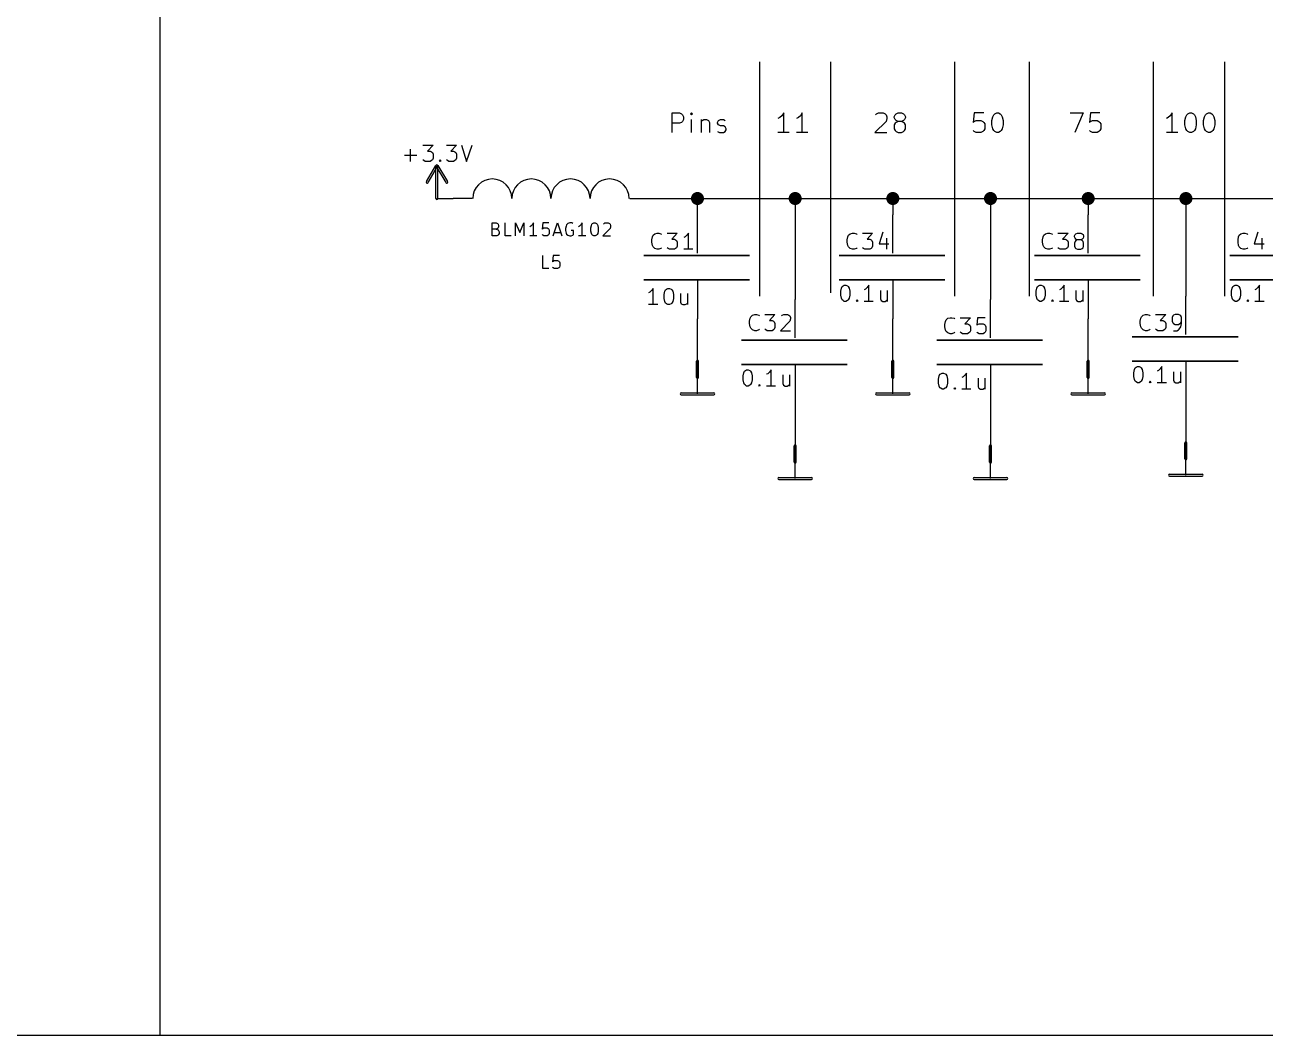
# Model space of a CAD drawing. Extents: x 12 to 829, y -582 to -12.
# Drawn here: x 636.1 to 732.9, y -226.1 to -147.2 of the extents above; entities that cross this region are included whole.
import ezdxf

# ---------------------------------------------------------------- set-up
doc = ezdxf.new("R2010")
doc.units = 0
doc.header["$MEASUREMENT"] = 0
doc.layers.add('BLACK', color=7, linetype='CONTINUOUS')

msp = doc.modelspace()

# ---------------------------------------------------------------- linework, layer by layer
at = {"layer": 'Black'}
for p, q in [((646.684, -226.06), (646.684, -11.938)), ((693.42, -150.114), (693.42, -168.402)), ((699.008, -168.148), (699.008, -150.114)), ((708.66, -168.402), (708.66, -150.114)), ((714.502, -168.402), (714.502, -150.114)), ((724.154, -168.402), (724.154, -150.114)), ((729.742, -168.402), (729.742, -150.114)), ((686.613, -155.626), (686.613, -154.102)), ((686.613, -154.102), (687.197, -154.102)), ((687.197, -154.102), (687.349, -154.178)), ((687.349, -154.178), (687.426, -154.254)), ((687.426, -154.762), (687.349, -154.838)), ((687.426, -154.254), (687.502, -154.407)), ((687.502, -154.61), (687.426, -154.762)), ((687.502, -154.407), (687.502, -154.61)), ((688.137, -154.102), (688.061, -154.178)), ((688.061, -154.178), (688.137, -154.254)), ((688.213, -154.178), (688.137, -154.102)), ((688.137, -154.102), (688.137, -154.254)), ((688.137, -154.254), (688.213, -154.178)), ((688.137, -155.626), (688.137, -154.61)), ((688.873, -154.61), (688.873, -155.626)), ((688.873, -154.762), (688.95, -154.686)), ((688.95, -154.686), (689.102, -154.61)), ((689.102, -154.61), (689.305, -154.61)), ((689.305, -154.61), (689.458, -154.686)), ((689.458, -154.686), (689.534, -154.838)), ((690.169, -154.838), (690.245, -154.686)), ((690.245, -154.686), (690.397, -154.61)), ((690.397, -154.61), (690.626, -154.61)), ((690.626, -154.61), (690.753, -154.686)), ((695.02, -154.457), (694.868, -154.534)), ((695.173, -154.33), (695.02, -154.457)), ((695.325, -154.102), (695.173, -154.33)), ((695.325, -155.626), (695.325, -154.102)), ((696.468, -154.457), (696.316, -154.534)), ((696.62, -154.33), (696.468, -154.457)), ((696.773, -154.102), (696.62, -154.33)), ((696.773, -155.626), (696.773, -154.102)), ((703.301, -154.762), (702.437, -155.626)), ((702.488, -154.254), (702.564, -154.178)), ((702.564, -154.178), (702.716, -154.102)), ((702.716, -154.102), (703.072, -154.102)), ((703.072, -154.102), (703.224, -154.178)), ((703.224, -154.178), (703.301, -154.254)), ((703.301, -154.254), (703.377, -154.407)), ((703.377, -154.534), (703.301, -154.762)), ((703.377, -154.407), (703.377, -154.534)), ((703.936, -154.407), (704.012, -154.254)), ((703.936, -154.457), (703.936, -154.407)), ((704.012, -154.61), (703.936, -154.457)), ((704.012, -154.254), (704.088, -154.178)), ((704.088, -154.686), (704.012, -154.61)), ((704.088, -154.178), (704.24, -154.102)), ((704.24, -154.762), (704.088, -154.686)), ((704.24, -154.762), (704.088, -154.838)), ((704.24, -154.102), (704.52, -154.102)), ((704.52, -154.762), (704.24, -154.762)), ((704.52, -154.102), (704.672, -154.178)), ((704.672, -154.686), (704.52, -154.762)), ((704.672, -154.838), (704.52, -154.762)), ((704.672, -154.178), (704.748, -154.254)), ((704.748, -154.61), (704.672, -154.686)), ((704.748, -154.254), (704.825, -154.407)), ((704.825, -154.457), (704.748, -154.61)), ((704.825, -154.407), (704.825, -154.457)), ((710.184, -154.102), (710.108, -154.838)), ((710.108, -154.838), (710.184, -154.762)), ((710.921, -154.102), (710.184, -154.102)), ((710.184, -154.762), (710.336, -154.686)), ((710.336, -154.686), (710.692, -154.686)), ((710.692, -154.686), (710.844, -154.762)), ((710.844, -154.762), (710.921, -154.838)), ((711.556, -154.686), (711.632, -154.407)), ((711.556, -155.042), (711.556, -154.686)), ((711.632, -154.407), (711.708, -154.254)), ((711.708, -154.254), (711.784, -154.178)), ((711.784, -154.178), (711.937, -154.102)), ((711.937, -154.102), (712.064, -154.102)), ((712.064, -154.102), (712.216, -154.178)), ((712.216, -154.178), (712.292, -154.254)), ((712.292, -154.254), (712.368, -154.407)), ((712.368, -154.407), (712.445, -154.686)), ((712.445, -154.686), (712.445, -155.042)), ((717.677, -154.102), (718.693, -154.102)), ((718.693, -154.102), (718.033, -155.626)), ((719.252, -154.102), (719.176, -154.838)), ((719.176, -154.838), (719.252, -154.762)), ((719.988, -154.102), (719.252, -154.102)), ((719.252, -154.762), (719.404, -154.686)), ((719.404, -154.686), (719.76, -154.686)), ((719.76, -154.686), (719.912, -154.762)), ((719.912, -154.762), (719.988, -154.838)), ((725.322, -154.457), (725.17, -154.534)), ((725.475, -154.33), (725.322, -154.457)), ((725.627, -154.102), (725.475, -154.33)), ((725.627, -155.626), (725.627, -154.102)), ((726.618, -154.686), (726.694, -154.407)), ((726.618, -155.042), (726.618, -154.686)), ((726.694, -154.407), (726.77, -154.254)), ((726.77, -154.254), (726.846, -154.178)), ((726.846, -154.178), (726.999, -154.102)), ((726.999, -154.102), (727.126, -154.102)), ((727.126, -154.102), (727.278, -154.178)), ((727.278, -154.178), (727.354, -154.254)), ((727.354, -154.254), (727.431, -154.407)), ((727.431, -154.407), (727.507, -154.686)), ((727.507, -154.686), (727.507, -155.042)), ((728.066, -154.686), (728.142, -154.407)), ((728.066, -155.042), (728.066, -154.686)), ((728.142, -154.407), (728.218, -154.254)), ((728.218, -154.254), (728.294, -154.178)), ((728.294, -154.178), (728.447, -154.102)), ((728.447, -154.102), (728.574, -154.102)), ((728.574, -154.102), (728.726, -154.178)), ((728.726, -154.178), (728.802, -154.254)), ((728.802, -154.254), (728.878, -154.407)), ((728.878, -154.407), (728.955, -154.686)), ((728.955, -154.686), (728.955, -155.042)), ((687.197, -154.915), (686.613, -154.915)), ((687.349, -154.838), (687.197, -154.915)), ((689.534, -154.838), (689.534, -155.626)), ((690.169, -154.915), (690.169, -154.838)), ((690.245, -155.042), (690.169, -154.915)), ((690.169, -155.55), (690.321, -155.626)), ((690.397, -155.118), (690.245, -155.042)), ((690.321, -155.626), (690.626, -155.626)), ((690.626, -155.118), (690.397, -155.118)), ((690.753, -155.194), (690.626, -155.118)), ((690.626, -155.626), (690.753, -155.55)), ((690.829, -155.346), (690.753, -155.194)), ((690.753, -155.55), (690.829, -155.423)), ((690.829, -155.423), (690.829, -155.346)), ((695.757, -155.626), (694.868, -155.626)), ((697.205, -155.626), (696.316, -155.626)), ((702.437, -155.626), (703.377, -155.626)), ((704.012, -154.915), (703.936, -155.042)), ((703.936, -155.042), (703.936, -155.346)), ((703.936, -155.346), (704.012, -155.473)), ((704.088, -154.838), (704.012, -154.915)), ((704.012, -155.473), (704.088, -155.55)), ((704.088, -155.55), (704.24, -155.626)), ((704.24, -155.626), (704.52, -155.626)), ((704.52, -155.626), (704.672, -155.55)), ((704.748, -154.915), (704.672, -154.838)), ((704.672, -155.55), (704.748, -155.473)), ((704.825, -155.042), (704.748, -154.915)), ((704.748, -155.473), (704.825, -155.346)), ((704.825, -155.346), (704.825, -155.042)), ((710.184, -155.55), (710.108, -155.473)), ((710.336, -155.626), (710.184, -155.55)), ((710.692, -155.626), (710.336, -155.626)), ((710.844, -155.55), (710.692, -155.626)), ((710.921, -155.473), (710.844, -155.55)), ((710.921, -154.838), (710.997, -154.965)), ((710.997, -155.346), (710.921, -155.473)), ((710.997, -154.965), (710.997, -155.346)), ((711.632, -155.346), (711.556, -155.042)), ((711.708, -155.473), (711.632, -155.346)), ((711.784, -155.55), (711.708, -155.473)), ((711.937, -155.626), (711.784, -155.55)), ((712.064, -155.626), (711.937, -155.626)), ((712.216, -155.55), (712.064, -155.626)), ((712.292, -155.473), (712.216, -155.55)), ((712.368, -155.346), (712.292, -155.473)), ((712.445, -155.042), (712.368, -155.346)), ((719.252, -155.55), (719.176, -155.473)), ((719.404, -155.626), (719.252, -155.55)), ((719.76, -155.626), (719.404, -155.626)), ((719.912, -155.55), (719.76, -155.626)), ((719.988, -155.473), (719.912, -155.55)), ((719.988, -154.838), (720.065, -154.965)), ((720.065, -155.346), (719.988, -155.473)), ((720.065, -154.965), (720.065, -155.346)), ((726.059, -155.626), (725.17, -155.626)), ((726.694, -155.346), (726.618, -155.042)), ((726.77, -155.473), (726.694, -155.346)), ((726.846, -155.55), (726.77, -155.473)), ((726.999, -155.626), (726.846, -155.55)), ((727.126, -155.626), (726.999, -155.626)), ((727.278, -155.55), (727.126, -155.626)), ((727.354, -155.473), (727.278, -155.55)), ((727.431, -155.346), (727.354, -155.473)), ((727.507, -155.042), (727.431, -155.346)), ((728.142, -155.346), (728.066, -155.042)), ((728.218, -155.473), (728.142, -155.346)), ((728.294, -155.55), (728.218, -155.473)), ((728.447, -155.626), (728.294, -155.55)), ((728.574, -155.626), (728.447, -155.626)), ((728.726, -155.55), (728.574, -155.626)), ((728.802, -155.473), (728.726, -155.55)), ((728.878, -155.346), (728.802, -155.473)), ((728.955, -155.042), (728.878, -155.346)), ((667.182, -156.616), (667.969, -156.616)), ((667.969, -156.616), (667.537, -157.099)), ((669.011, -156.616), (669.798, -156.616)), ((669.798, -156.616), (669.366, -157.099)), ((670.179, -156.616), (670.585, -157.886)), ((670.585, -157.886), (671.017, -156.616)), ((665.734, -157.404), (666.699, -157.404)), ((666.217, -157.886), (666.217, -156.921)), ((667.537, -157.099), (667.741, -157.099)), ((667.741, -157.099), (667.842, -157.15)), ((667.842, -157.15), (667.918, -157.201)), ((667.918, -157.201), (667.969, -157.328)), ((667.969, -157.632), (667.918, -157.759)), ((667.969, -157.328), (667.969, -157.632)), ((669.366, -157.099), (669.569, -157.099)), ((669.569, -157.099), (669.671, -157.15)), ((669.671, -157.15), (669.747, -157.201)), ((669.747, -157.201), (669.798, -157.328)), ((669.798, -157.632), (669.747, -157.759)), ((669.798, -157.328), (669.798, -157.632)), ((667.258, -157.81), (667.182, -157.759)), ((667.36, -157.886), (667.258, -157.81)), ((667.741, -157.886), (667.36, -157.886)), ((667.461, -159.461), (668.198, -158.217)), ((667.588, -159.537), (668.325, -158.293)), ((667.842, -157.81), (667.741, -157.886)), ((667.918, -157.759), (667.842, -157.81)), ((668.198, -160.782), (668.198, -158.242)), ((668.223, -158.293), (668.96, -159.537)), ((668.35, -158.217), (669.087, -159.461)), ((668.35, -160.782), (668.35, -158.242)), ((668.477, -157.81), (668.528, -157.759)), ((668.528, -157.886), (668.477, -157.81)), ((668.528, -157.759), (668.579, -157.81)), ((668.528, -157.759), (668.528, -157.886)), ((668.579, -157.81), (668.528, -157.886)), ((669.087, -157.81), (669.011, -157.759)), ((669.188, -157.886), (669.087, -157.81)), ((669.569, -157.886), (669.188, -157.886)), ((669.671, -157.81), (669.569, -157.886)), ((669.747, -157.759), (669.671, -157.81)), ((668.274, -160.782), (669.544, -160.782)), ((671.017, -160.782), (669.544, -160.782)), ((683.311, -160.782), (684.784, -160.782)), ((684.784, -160.782), (777.24, -160.782)), ((688.594, -162.052), (688.594, -160.782)), ((696.214, -160.782), (696.214, -168.656)), ((703.834, -160.782), (703.834, -162.052)), ((711.454, -160.782), (711.454, -168.656)), ((719.074, -160.782), (719.074, -162.052)), ((726.694, -160.782), (726.694, -168.402)), ((688.594, -165.049), (688.594, -162.052)), ((703.834, -165.049), (703.834, -162.052)), ((719.074, -165.049), (719.074, -162.052)), ((672.567, -163.703), (672.567, -162.687)), ((672.567, -162.687), (672.897, -162.687)), ((672.897, -163.17), (672.567, -163.17)), ((672.897, -162.687), (672.998, -162.738)), ((672.998, -163.119), (672.897, -163.17)), ((672.897, -163.17), (673.049, -163.22)), ((672.998, -162.738), (673.049, -162.789)), ((673.049, -163.068), (672.998, -163.119)), ((673.049, -162.789), (673.075, -162.89)), ((673.075, -162.992), (673.049, -163.068)), ((673.049, -163.22), (673.075, -163.271)), ((673.075, -162.89), (673.075, -162.992)), ((673.075, -163.271), (673.125, -163.373)), ((673.125, -163.5), (673.075, -163.601)), ((673.125, -163.373), (673.125, -163.5)), ((673.583, -163.703), (673.583, -162.687)), ((674.395, -163.703), (674.395, -162.687)), ((674.395, -162.687), (674.726, -163.424)), ((674.726, -163.424), (675.056, -162.687)), ((675.056, -162.687), (675.056, -163.703)), ((675.589, -162.941), (675.513, -162.992)), ((675.691, -162.839), (675.589, -162.941)), ((675.792, -162.687), (675.691, -162.839)), ((675.792, -163.703), (675.792, -162.687)), ((676.529, -162.687), (676.478, -163.17)), ((676.478, -163.17), (676.529, -163.119)), ((677.012, -162.687), (676.529, -162.687)), ((676.529, -163.119), (676.605, -163.068)), ((676.605, -163.068), (676.859, -163.068)), ((676.859, -163.068), (676.961, -163.119)), ((676.961, -163.119), (677.012, -163.17)), ((677.012, -163.17), (677.037, -163.271)), ((677.037, -163.5), (677.012, -163.601)), ((677.037, -163.271), (677.037, -163.5)), ((677.342, -163.703), (677.672, -162.687)), ((677.443, -163.424), (677.926, -163.424)), ((677.672, -162.687), (678.002, -163.703)), ((678.358, -162.941), (678.307, -163.119)), ((678.307, -163.119), (678.307, -163.271)), ((678.307, -163.271), (678.358, -163.474)), ((678.383, -162.839), (678.358, -162.941)), ((678.358, -163.474), (678.383, -163.551)), ((678.485, -162.738), (678.383, -162.839)), ((678.637, -162.687), (678.485, -162.738)), ((678.79, -162.687), (678.637, -162.687)), ((678.917, -163.271), (678.739, -163.271)), ((678.866, -162.738), (678.79, -162.687)), ((678.917, -163.601), (678.917, -163.271)), ((679.399, -162.941), (679.323, -162.992)), ((679.501, -162.839), (679.399, -162.941)), ((679.602, -162.687), (679.501, -162.839)), ((679.602, -163.703), (679.602, -162.687)), ((680.288, -163.068), (680.339, -162.89)), ((680.288, -163.322), (680.288, -163.068)), ((680.339, -163.5), (680.288, -163.322)), ((680.339, -162.89), (680.364, -162.789)), ((680.364, -163.601), (680.339, -163.5)), ((680.364, -162.789), (680.415, -162.738)), ((680.415, -162.738), (680.517, -162.687)), ((680.517, -162.687), (680.618, -162.687)), ((680.618, -162.687), (680.72, -162.738)), ((680.72, -162.738), (680.771, -162.789)), ((680.771, -162.789), (680.822, -162.89)), ((680.822, -163.5), (680.771, -163.601)), ((680.822, -162.89), (680.847, -163.068)), ((680.847, -163.322), (680.822, -163.5)), ((680.847, -163.068), (680.847, -163.322)), ((681.787, -163.119), (681.203, -163.703)), ((681.253, -162.789), (681.304, -162.738)), ((681.304, -162.738), (681.38, -162.687)), ((681.38, -162.687), (681.634, -162.687)), ((681.634, -162.687), (681.736, -162.738)), ((681.736, -162.738), (681.787, -162.789)), ((681.787, -162.789), (681.812, -162.89)), ((681.812, -162.992), (681.787, -163.119)), ((681.812, -162.89), (681.812, -162.992)), ((685.267, -163.525), (685.444, -163.474)), ((685.444, -163.474), (685.571, -163.474)), ((685.571, -163.474), (685.749, -163.525)), ((686.232, -163.474), (687.019, -163.474)), ((687.019, -163.474), (686.587, -163.957)), ((687.883, -163.474), (687.756, -163.652)), ((687.883, -164.744), (687.883, -163.474)), ((700.507, -163.525), (700.684, -163.474)), ((700.684, -163.474), (700.811, -163.474)), ((700.811, -163.474), (700.989, -163.525)), ((701.472, -163.474), (702.259, -163.474)), ((702.259, -163.474), (701.827, -163.957)), ((703.047, -163.398), (702.767, -164.313)), ((715.747, -163.525), (715.924, -163.474)), ((715.924, -163.474), (716.051, -163.474)), ((716.051, -163.474), (716.229, -163.525)), ((716.712, -163.474), (717.499, -163.474)), ((717.499, -163.474), (717.067, -163.957)), ((718.109, -163.525), (718.236, -163.474)), ((718.236, -163.474), (718.49, -163.474)), ((718.49, -163.474), (718.591, -163.525)), ((730.987, -163.525), (731.164, -163.474)), ((731.164, -163.474), (731.291, -163.474)), ((731.291, -163.474), (731.469, -163.525)), ((732.307, -163.398), (732.028, -164.313)), ((672.948, -163.703), (672.567, -163.703)), ((673.049, -163.652), (672.948, -163.703)), ((673.075, -163.601), (673.049, -163.652)), ((674.065, -163.703), (673.583, -163.703)), ((676.072, -163.703), (675.513, -163.703)), ((676.529, -163.652), (676.478, -163.601)), ((676.605, -163.703), (676.529, -163.652)), ((676.859, -163.703), (676.605, -163.703)), ((676.961, -163.652), (676.859, -163.703)), ((677.012, -163.601), (676.961, -163.652)), ((678.383, -163.551), (678.485, -163.652)), ((678.485, -163.652), (678.637, -163.703)), ((678.637, -163.703), (678.739, -163.703)), ((678.739, -163.703), (678.866, -163.652)), ((678.866, -163.652), (678.917, -163.601)), ((679.882, -163.703), (679.323, -163.703)), ((680.415, -163.652), (680.364, -163.601)), ((680.517, -163.703), (680.415, -163.652)), ((680.618, -163.703), (680.517, -163.703)), ((680.72, -163.652), (680.618, -163.703)), ((680.771, -163.601), (680.72, -163.652)), ((681.203, -163.703), (681.812, -163.703)), ((685.038, -164.008), (685.089, -163.779)), ((685.038, -164.186), (685.038, -164.008)), ((685.089, -164.44), (685.038, -164.186)), ((685.089, -163.779), (685.14, -163.652)), ((685.14, -164.541), (685.089, -164.44)), ((685.14, -163.652), (685.267, -163.525)), ((685.749, -163.525), (685.8, -163.576)), ((686.587, -163.957), (686.791, -163.957)), ((686.791, -163.957), (686.892, -164.008)), ((686.892, -164.008), (686.968, -164.059)), ((686.968, -164.059), (687.019, -164.186)), ((687.019, -164.186), (687.019, -164.49)), ((687.629, -163.779), (687.527, -163.83)), ((687.756, -163.652), (687.629, -163.779)), ((700.278, -164.008), (700.329, -163.779)), ((700.278, -164.186), (700.278, -164.008)), ((700.329, -164.44), (700.278, -164.186)), ((700.329, -163.779), (700.38, -163.652)), ((700.38, -164.541), (700.329, -164.44)), ((700.38, -163.652), (700.507, -163.525)), ((700.989, -163.525), (701.04, -163.576)), ((701.827, -163.957), (702.031, -163.957)), ((702.031, -163.957), (702.132, -164.008)), ((702.132, -164.008), (702.208, -164.059)), ((702.208, -164.059), (702.259, -164.186)), ((702.259, -164.186), (702.259, -164.49)), ((702.767, -164.313), (703.529, -164.313)), ((703.351, -163.881), (703.351, -164.744)), ((715.518, -164.008), (715.569, -163.779)), ((715.518, -164.186), (715.518, -164.008)), ((715.569, -164.44), (715.518, -164.186)), ((715.569, -163.779), (715.62, -163.652)), ((715.62, -164.541), (715.569, -164.44)), ((715.62, -163.652), (715.747, -163.525)), ((716.229, -163.525), (716.28, -163.576)), ((717.067, -163.957), (717.271, -163.957)), ((717.271, -163.957), (717.372, -164.008)), ((717.372, -164.008), (717.448, -164.059)), ((717.448, -164.059), (717.499, -164.186)), ((717.499, -164.186), (717.499, -164.49)), ((718.007, -163.703), (718.058, -163.576)), ((718.007, -163.779), (718.007, -163.703)), ((718.058, -163.881), (718.007, -163.779)), ((718.058, -164.135), (718.007, -164.262)), ((718.007, -164.262), (718.007, -164.49)), ((718.058, -163.576), (718.109, -163.525)), ((718.109, -163.957), (718.058, -163.881)), ((718.109, -164.059), (718.058, -164.135)), ((718.236, -164.008), (718.109, -163.957)), ((718.236, -164.008), (718.109, -164.059)), ((718.49, -164.008), (718.236, -164.008)), ((718.591, -163.957), (718.49, -164.008)), ((718.591, -164.059), (718.49, -164.008)), ((718.591, -163.525), (718.668, -163.576)), ((718.668, -163.881), (718.591, -163.957)), ((718.668, -164.135), (718.591, -164.059)), ((718.668, -163.576), (718.718, -163.703)), ((718.718, -163.779), (718.668, -163.881)), ((718.718, -164.262), (718.668, -164.135)), ((718.718, -163.703), (718.718, -163.779)), ((718.718, -164.49), (718.718, -164.262)), ((730.758, -164.008), (730.809, -163.779)), ((730.758, -164.186), (730.758, -164.008)), ((730.809, -164.44), (730.758, -164.186)), ((730.809, -163.779), (730.86, -163.652)), ((730.86, -164.541), (730.809, -164.44)), ((730.86, -163.652), (730.987, -163.525)), ((731.469, -163.525), (731.52, -163.576)), ((732.028, -164.313), (732.79, -164.313)), ((732.612, -163.881), (732.612, -164.744)), ((676.529, -166.243), (676.529, -165.227)), ((677.342, -165.227), (677.291, -165.71)), ((677.824, -165.227), (677.342, -165.227)), ((692.658, -165.227), (684.403, -165.227)), ((684.403, -165.227), (692.658, -165.227)), ((685.267, -164.668), (685.14, -164.541)), ((685.444, -164.744), (685.267, -164.668)), ((685.571, -164.744), (685.444, -164.744)), ((685.749, -164.668), (685.571, -164.744)), ((685.8, -164.617), (685.749, -164.668)), ((686.308, -164.668), (686.232, -164.617)), ((686.41, -164.744), (686.308, -164.668)), ((686.791, -164.744), (686.41, -164.744)), ((686.892, -164.668), (686.791, -164.744)), ((686.968, -164.617), (686.892, -164.668)), ((687.019, -164.49), (686.968, -164.617)), ((688.238, -164.744), (687.527, -164.744)), ((707.898, -165.227), (699.643, -165.227)), ((699.643, -165.227), (707.898, -165.227)), ((700.507, -164.668), (700.38, -164.541)), ((700.684, -164.744), (700.507, -164.668)), ((700.811, -164.744), (700.684, -164.744)), ((700.989, -164.668), (700.811, -164.744)), ((701.04, -164.617), (700.989, -164.668)), ((701.548, -164.668), (701.472, -164.617)), ((701.65, -164.744), (701.548, -164.668)), ((702.031, -164.744), (701.65, -164.744)), ((702.132, -164.668), (702.031, -164.744)), ((702.208, -164.617), (702.132, -164.668)), ((702.259, -164.49), (702.208, -164.617)), ((723.138, -165.227), (714.883, -165.227)), ((714.883, -165.227), (723.138, -165.227)), ((715.747, -164.668), (715.62, -164.541)), ((715.924, -164.744), (715.747, -164.668)), ((716.051, -164.744), (715.924, -164.744)), ((716.229, -164.668), (716.051, -164.744)), ((716.28, -164.617), (716.229, -164.668)), ((716.788, -164.668), (716.712, -164.617)), ((716.89, -164.744), (716.788, -164.668)), ((717.271, -164.744), (716.89, -164.744)), ((717.372, -164.668), (717.271, -164.744)), ((717.448, -164.617), (717.372, -164.668)), ((717.499, -164.49), (717.448, -164.617)), ((718.007, -164.49), (718.058, -164.617)), ((718.058, -164.617), (718.109, -164.668)), ((718.109, -164.668), (718.236, -164.744)), ((718.236, -164.744), (718.49, -164.744)), ((718.49, -164.744), (718.591, -164.668)), ((718.591, -164.668), (718.668, -164.617)), ((718.668, -164.617), (718.718, -164.49)), ((738.378, -165.227), (730.123, -165.227)), ((730.123, -165.227), (738.378, -165.227)), ((730.987, -164.668), (730.86, -164.541)), ((731.164, -164.744), (730.987, -164.668)), ((731.291, -164.744), (731.164, -164.744)), ((731.469, -164.668), (731.291, -164.744)), ((731.52, -164.617), (731.469, -164.668)), ((677.012, -166.243), (676.529, -166.243)), ((677.291, -165.71), (677.342, -165.659)), ((677.342, -166.192), (677.291, -166.141)), ((677.342, -165.659), (677.418, -165.608)), ((677.418, -166.243), (677.342, -166.192)), ((677.418, -165.608), (677.672, -165.608)), ((677.672, -166.243), (677.418, -166.243)), ((677.672, -165.608), (677.774, -165.659)), ((677.774, -166.192), (677.672, -166.243)), ((677.774, -165.659), (677.824, -165.71)), ((677.824, -166.141), (677.774, -166.192)), ((677.824, -165.71), (677.85, -165.811)), ((677.85, -166.04), (677.824, -166.141)), ((677.85, -165.811), (677.85, -166.04)), ((684.403, -167.132), (692.658, -167.132)), ((692.658, -167.132), (684.403, -167.132)), ((688.594, -167.183), (688.594, -170.18)), ((699.643, -167.132), (707.898, -167.132)), ((707.898, -167.132), (699.643, -167.132)), ((703.834, -167.183), (703.834, -170.18)), ((714.883, -167.132), (723.138, -167.132)), ((723.138, -167.132), (714.883, -167.132)), ((719.074, -167.183), (719.074, -170.18)), ((730.123, -167.132), (738.378, -167.132)), ((738.378, -167.132), (730.123, -167.132)), ((684.886, -168.097), (684.784, -168.148)), ((685.013, -167.97), (684.886, -168.097)), ((685.14, -167.792), (685.013, -167.97)), ((685.14, -169.062), (685.14, -167.792)), ((686.003, -168.275), (686.054, -168.021)), ((686.003, -168.58), (686.003, -168.275)), ((686.054, -168.021), (686.105, -167.894)), ((686.105, -167.894), (686.181, -167.843)), ((686.181, -167.843), (686.283, -167.792)), ((686.283, -167.792), (686.41, -167.792)), ((686.41, -167.792), (686.537, -167.843)), ((686.537, -167.843), (686.587, -167.894)), ((686.587, -167.894), (686.664, -168.021)), ((686.664, -168.021), (686.714, -168.275)), ((686.714, -168.275), (686.714, -168.58)), ((687.273, -168.199), (687.273, -168.859)), ((687.807, -168.199), (687.807, -169.062)), ((699.77, -168.021), (699.821, -167.767)), ((699.77, -168.326), (699.77, -168.021)), ((699.821, -168.554), (699.77, -168.326)), ((699.821, -167.767), (699.872, -167.64)), ((699.872, -167.64), (699.948, -167.589)), ((699.948, -167.589), (700.049, -167.538)), ((700.049, -167.538), (700.176, -167.538)), ((700.176, -167.538), (700.303, -167.589)), ((700.303, -167.589), (700.354, -167.64)), ((700.354, -167.64), (700.43, -167.767)), ((700.43, -167.767), (700.481, -168.021)), ((700.481, -168.326), (700.43, -168.554)), ((700.481, -168.021), (700.481, -168.326)), ((701.7, -167.843), (701.599, -167.894)), ((701.827, -167.716), (701.7, -167.843)), ((701.954, -167.538), (701.827, -167.716)), ((701.954, -168.808), (701.954, -167.538)), ((702.869, -167.945), (702.869, -168.605)), ((703.402, -167.945), (703.402, -168.808)), ((715.01, -168.021), (715.061, -167.767)), ((715.01, -168.326), (715.01, -168.021)), ((715.061, -168.554), (715.01, -168.326)), ((715.061, -167.767), (715.112, -167.64)), ((715.112, -167.64), (715.188, -167.589)), ((715.188, -167.589), (715.289, -167.538)), ((715.289, -167.538), (715.416, -167.538)), ((715.416, -167.538), (715.543, -167.589)), ((715.543, -167.589), (715.594, -167.64)), ((715.594, -167.64), (715.67, -167.767)), ((715.67, -167.767), (715.721, -168.021)), ((715.721, -168.326), (715.67, -168.554)), ((715.721, -168.021), (715.721, -168.326)), ((716.94, -167.843), (716.839, -167.894)), ((717.067, -167.716), (716.94, -167.843)), ((717.194, -167.538), (717.067, -167.716)), ((717.194, -168.808), (717.194, -167.538)), ((718.109, -167.945), (718.109, -168.605)), ((718.642, -167.945), (718.642, -168.808)), ((730.25, -168.021), (730.301, -167.767)), ((730.25, -168.326), (730.25, -168.021)), ((730.301, -168.554), (730.25, -168.326)), ((730.301, -167.767), (730.352, -167.64)), ((730.352, -167.64), (730.428, -167.589)), ((730.428, -167.589), (730.529, -167.538)), ((730.529, -167.538), (730.656, -167.538)), ((730.656, -167.538), (730.783, -167.589)), ((730.783, -167.589), (730.834, -167.64)), ((730.834, -167.64), (730.91, -167.767)), ((730.91, -167.767), (730.961, -168.021)), ((730.961, -168.326), (730.91, -168.554)), ((730.961, -168.021), (730.961, -168.326)), ((732.18, -167.843), (732.079, -167.894)), ((732.307, -167.716), (732.18, -167.843)), ((732.434, -167.538), (732.307, -167.716)), ((732.434, -168.808), (732.434, -167.538)), ((685.495, -169.062), (684.784, -169.062)), ((686.054, -168.808), (686.003, -168.58)), ((686.105, -168.935), (686.054, -168.808)), ((686.181, -168.986), (686.105, -168.935)), ((686.283, -169.062), (686.181, -168.986)), ((686.41, -169.062), (686.283, -169.062)), ((686.537, -168.986), (686.41, -169.062)), ((686.587, -168.935), (686.537, -168.986)), ((686.664, -168.808), (686.587, -168.935)), ((686.714, -168.58), (686.664, -168.808)), ((687.273, -168.859), (687.324, -168.986)), ((687.324, -168.986), (687.451, -169.062)), ((687.451, -169.062), (687.629, -169.062)), ((687.629, -169.062), (687.756, -168.986)), ((687.756, -168.986), (687.807, -168.935)), ((696.214, -171.653), (696.214, -168.656)), ((699.872, -168.681), (699.821, -168.554)), ((699.948, -168.732), (699.872, -168.681)), ((700.049, -168.808), (699.948, -168.732)), ((700.176, -168.808), (700.049, -168.808)), ((700.303, -168.732), (700.176, -168.808)), ((700.354, -168.681), (700.303, -168.732)), ((700.43, -168.554), (700.354, -168.681)), ((700.989, -168.732), (701.04, -168.681)), ((701.04, -168.808), (700.989, -168.732)), ((701.04, -168.681), (701.091, -168.732)), ((701.04, -168.681), (701.04, -168.808)), ((701.091, -168.732), (701.04, -168.808)), ((702.31, -168.808), (701.599, -168.808)), ((702.869, -168.605), (702.92, -168.732)), ((702.92, -168.732), (703.047, -168.808)), ((703.047, -168.808), (703.224, -168.808)), ((703.224, -168.808), (703.351, -168.732)), ((703.351, -168.732), (703.402, -168.681)), ((711.454, -171.653), (711.454, -168.656)), ((715.112, -168.681), (715.061, -168.554)), ((715.188, -168.732), (715.112, -168.681)), ((715.289, -168.808), (715.188, -168.732)), ((715.416, -168.808), (715.289, -168.808)), ((715.543, -168.732), (715.416, -168.808)), ((715.594, -168.681), (715.543, -168.732)), ((715.67, -168.554), (715.594, -168.681)), ((716.229, -168.732), (716.28, -168.681)), ((716.28, -168.808), (716.229, -168.732)), ((716.28, -168.681), (716.331, -168.732)), ((716.28, -168.681), (716.28, -168.808)), ((716.331, -168.732), (716.28, -168.808)), ((717.55, -168.808), (716.839, -168.808)), ((718.109, -168.605), (718.16, -168.732)), ((718.16, -168.732), (718.287, -168.808)), ((718.287, -168.808), (718.464, -168.808)), ((718.464, -168.808), (718.591, -168.732)), ((718.591, -168.732), (718.642, -168.681)), ((726.694, -171.399), (726.694, -168.402)), ((730.352, -168.681), (730.301, -168.554)), ((730.428, -168.732), (730.352, -168.681)), ((730.529, -168.808), (730.428, -168.732)), ((730.656, -168.808), (730.529, -168.808)), ((730.783, -168.732), (730.656, -168.808)), ((730.834, -168.681), (730.783, -168.732)), ((730.91, -168.554), (730.834, -168.681)), ((731.469, -168.732), (731.52, -168.681)), ((731.52, -168.808), (731.469, -168.732)), ((731.52, -168.681), (731.571, -168.732)), ((731.52, -168.681), (731.52, -168.808)), ((731.571, -168.732), (731.52, -168.808)), ((732.79, -168.808), (732.079, -168.808)), ((688.594, -173.482), (688.594, -170.18)), ((692.658, -170.358), (692.709, -170.129)), ((692.709, -170.129), (692.76, -170.002)), ((692.76, -170.002), (692.887, -169.875)), ((692.887, -169.875), (693.064, -169.824)), ((693.064, -169.824), (693.191, -169.824)), ((693.191, -169.824), (693.369, -169.875)), ((693.369, -169.875), (693.42, -169.926)), ((693.852, -169.824), (694.639, -169.824)), ((694.639, -169.824), (694.207, -170.307)), ((695.147, -169.926), (695.198, -169.875)), ((695.198, -169.875), (695.325, -169.824)), ((695.325, -169.824), (695.63, -169.824)), ((695.63, -169.824), (695.731, -169.875)), ((695.731, -169.875), (695.808, -169.926)), ((695.808, -169.926), (695.858, -170.053)), ((695.858, -170.18), (695.808, -170.358)), ((695.858, -170.053), (695.858, -170.18)), ((703.834, -173.482), (703.834, -170.18)), ((707.949, -170.383), (708, -170.256)), ((708, -170.256), (708.127, -170.129)), ((708.127, -170.129), (708.304, -170.078)), ((708.304, -170.078), (708.431, -170.078)), ((708.431, -170.078), (708.609, -170.129)), ((708.609, -170.129), (708.66, -170.18)), ((709.092, -170.078), (709.879, -170.078)), ((709.879, -170.078), (709.447, -170.561)), ((710.438, -170.078), (710.387, -170.663)), ((711.048, -170.078), (710.438, -170.078)), ((719.074, -173.482), (719.074, -170.18)), ((723.138, -170.358), (723.189, -170.129)), ((723.189, -170.129), (723.24, -170.002)), ((723.24, -170.002), (723.367, -169.875)), ((723.367, -169.875), (723.544, -169.824)), ((723.544, -169.824), (723.671, -169.824)), ((723.671, -169.824), (723.849, -169.875)), ((723.849, -169.875), (723.9, -169.926)), ((724.332, -169.824), (725.119, -169.824)), ((725.119, -169.824), (724.687, -170.307)), ((725.678, -169.926), (725.627, -170.053)), ((725.627, -170.053), (725.627, -170.358)), ((725.729, -169.875), (725.678, -169.926)), ((725.856, -169.824), (725.729, -169.875)), ((726.11, -169.824), (725.856, -169.824)), ((726.211, -169.875), (726.11, -169.824)), ((726.288, -169.926), (726.211, -169.875)), ((726.338, -170.053), (726.288, -169.926)), ((726.338, -170.536), (726.338, -170.053)), ((692.658, -170.536), (692.658, -170.358)), ((692.709, -170.79), (692.658, -170.536)), ((692.76, -170.891), (692.709, -170.79)), ((692.887, -171.018), (692.76, -170.891)), ((693.064, -171.094), (692.887, -171.018)), ((693.191, -171.094), (693.064, -171.094)), ((693.369, -171.018), (693.191, -171.094)), ((693.42, -170.967), (693.369, -171.018)), ((693.928, -171.018), (693.852, -170.967)), ((694.03, -171.094), (693.928, -171.018)), ((694.411, -171.094), (694.03, -171.094)), ((694.207, -170.307), (694.411, -170.307)), ((694.411, -170.307), (694.512, -170.358)), ((694.512, -171.018), (694.411, -171.094)), ((694.512, -170.358), (694.588, -170.409)), ((694.588, -170.967), (694.512, -171.018)), ((694.588, -170.409), (694.639, -170.536)), ((694.639, -170.84), (694.588, -170.967)), ((694.639, -170.536), (694.639, -170.84)), ((695.808, -170.358), (695.071, -171.094)), ((695.071, -171.094), (695.858, -171.094)), ((707.898, -170.612), (707.949, -170.383)), ((707.898, -170.79), (707.898, -170.612)), ((707.949, -171.044), (707.898, -170.79)), ((708, -171.145), (707.949, -171.044)), ((708.127, -171.272), (708, -171.145)), ((708.66, -171.221), (708.609, -171.272)), ((709.168, -171.272), (709.092, -171.221)), ((709.447, -170.561), (709.651, -170.561)), ((709.651, -170.561), (709.752, -170.612)), ((709.752, -170.612), (709.828, -170.663)), ((709.828, -171.221), (709.752, -171.272)), ((709.828, -170.663), (709.879, -170.79)), ((709.879, -171.094), (709.828, -171.221)), ((709.879, -170.79), (709.879, -171.094)), ((710.387, -170.663), (710.438, -170.612)), ((710.438, -171.272), (710.387, -171.221)), ((710.438, -170.612), (710.565, -170.561)), ((710.565, -170.561), (710.87, -170.561)), ((710.87, -170.561), (710.971, -170.612)), ((710.971, -170.612), (711.048, -170.663)), ((711.048, -171.221), (710.971, -171.272)), ((711.048, -170.663), (711.098, -170.79)), ((711.098, -171.094), (711.048, -171.221)), ((711.098, -170.79), (711.098, -171.094)), ((723.138, -170.536), (723.138, -170.358)), ((723.189, -170.79), (723.138, -170.536)), ((723.24, -170.891), (723.189, -170.79)), ((723.367, -171.018), (723.24, -170.891)), ((723.544, -171.094), (723.367, -171.018)), ((723.671, -171.094), (723.544, -171.094)), ((723.849, -171.018), (723.671, -171.094)), ((723.9, -170.967), (723.849, -171.018)), ((724.408, -171.018), (724.332, -170.967)), ((724.51, -171.094), (724.408, -171.018)), ((724.891, -171.094), (724.51, -171.094)), ((724.687, -170.307), (724.891, -170.307)), ((724.891, -170.307), (724.992, -170.358)), ((724.992, -171.018), (724.891, -171.094)), ((724.992, -170.358), (725.068, -170.409)), ((725.068, -170.967), (724.992, -171.018)), ((725.068, -170.409), (725.119, -170.536)), ((725.119, -170.84), (725.068, -170.967)), ((725.119, -170.536), (725.119, -170.84)), ((725.627, -170.358), (725.678, -170.485)), ((725.678, -170.485), (725.729, -170.536)), ((725.729, -170.536), (725.856, -170.612)), ((725.729, -171.094), (725.983, -171.094)), ((725.856, -170.612), (726.11, -170.612)), ((725.983, -171.094), (726.11, -171.018)), ((726.11, -170.612), (726.211, -170.536)), ((726.11, -171.018), (726.161, -170.967)), ((726.161, -170.967), (726.288, -170.79)), ((726.211, -170.536), (726.288, -170.485)), ((726.288, -170.485), (726.338, -170.358)), ((726.288, -170.79), (726.338, -170.536)), ((700.278, -171.831), (692.023, -171.831)), ((692.023, -171.831), (700.278, -171.831)), ((715.518, -171.831), (707.263, -171.831)), ((707.263, -171.831), (715.518, -171.831)), ((708.304, -171.348), (708.127, -171.272)), ((708.431, -171.348), (708.304, -171.348)), ((708.609, -171.272), (708.431, -171.348)), ((709.27, -171.348), (709.168, -171.272)), ((709.651, -171.348), (709.27, -171.348)), ((709.752, -171.272), (709.651, -171.348)), ((710.565, -171.348), (710.438, -171.272)), ((710.87, -171.348), (710.565, -171.348)), ((710.971, -171.272), (710.87, -171.348)), ((730.758, -171.577), (722.503, -171.577)), ((722.503, -171.577), (730.758, -171.577)), ((688.518, -174.752), (688.518, -173.482)), ((688.594, -176.022), (688.594, -173.482)), ((688.67, -174.752), (688.67, -173.482)), ((692.023, -173.736), (700.278, -173.736)), ((700.278, -173.736), (692.023, -173.736)), ((692.328, -174.193), (692.429, -174.142)), ((692.429, -174.142), (692.556, -174.142)), ((692.556, -174.142), (692.683, -174.193)), ((694.334, -174.142), (694.207, -174.32)), ((694.334, -175.412), (694.334, -174.142)), ((696.214, -173.787), (696.214, -176.784)), ((703.758, -174.752), (703.758, -173.482)), ((703.834, -176.022), (703.834, -173.482)), ((703.91, -174.752), (703.91, -173.482)), ((707.263, -173.736), (715.518, -173.736)), ((715.518, -173.736), (707.263, -173.736)), ((711.454, -173.787), (711.454, -176.784)), ((718.998, -174.752), (718.998, -173.482)), ((719.074, -176.022), (719.074, -173.482)), ((719.15, -174.752), (719.15, -173.482)), ((722.503, -173.482), (730.758, -173.482)), ((730.758, -173.482), (722.503, -173.482)), ((722.63, -174.371), (722.681, -174.117)), ((722.681, -174.117), (722.732, -173.99)), ((722.732, -173.99), (722.808, -173.939)), ((722.808, -173.939), (722.909, -173.888)), ((722.909, -173.888), (723.036, -173.888)), ((723.036, -173.888), (723.163, -173.939)), ((723.163, -173.939), (723.214, -173.99)), ((723.214, -173.99), (723.29, -174.117)), ((723.29, -174.117), (723.341, -174.371)), ((724.687, -174.066), (724.56, -174.193)), ((724.814, -173.888), (724.687, -174.066)), ((724.814, -175.158), (724.814, -173.888)), ((726.694, -173.533), (726.694, -176.53)), ((692.15, -174.625), (692.201, -174.371)), ((692.15, -174.93), (692.15, -174.625)), ((692.201, -175.158), (692.15, -174.93)), ((692.201, -174.371), (692.252, -174.244)), ((692.252, -174.244), (692.328, -174.193)), ((692.683, -174.193), (692.734, -174.244)), ((692.734, -174.244), (692.81, -174.371)), ((692.81, -174.371), (692.861, -174.625)), ((692.861, -174.93), (692.81, -175.158)), ((692.861, -174.625), (692.861, -174.93)), ((694.08, -174.447), (693.979, -174.498)), ((694.207, -174.32), (694.08, -174.447)), ((695.249, -174.549), (695.249, -175.209)), ((695.782, -174.549), (695.782, -175.412)), ((707.39, -174.879), (707.441, -174.625)), ((707.39, -175.184), (707.39, -174.879)), ((707.441, -174.625), (707.492, -174.498)), ((707.492, -174.498), (707.568, -174.447)), ((707.568, -174.447), (707.669, -174.396)), ((707.669, -174.396), (707.796, -174.396)), ((707.796, -174.396), (707.923, -174.447)), ((707.923, -174.447), (707.974, -174.498)), ((707.974, -174.498), (708.05, -174.625)), ((708.05, -174.625), (708.101, -174.879)), ((708.101, -174.879), (708.101, -175.184)), ((709.32, -174.701), (709.219, -174.752)), ((709.447, -174.574), (709.32, -174.701)), ((709.574, -174.396), (709.447, -174.574)), ((709.574, -175.666), (709.574, -174.396)), ((710.489, -174.803), (710.489, -175.463)), ((711.022, -174.803), (711.022, -175.666)), ((722.63, -174.676), (722.63, -174.371)), ((722.681, -174.904), (722.63, -174.676)), ((722.732, -175.031), (722.681, -174.904)), ((722.808, -175.082), (722.732, -175.031)), ((722.909, -175.158), (722.808, -175.082)), ((723.163, -175.082), (723.036, -175.158)), ((723.214, -175.031), (723.163, -175.082)), ((723.29, -174.904), (723.214, -175.031)), ((723.341, -174.676), (723.29, -174.904)), ((723.341, -174.371), (723.341, -174.676)), ((723.849, -175.082), (723.9, -175.031)), ((723.9, -175.158), (723.849, -175.082)), ((723.9, -175.031), (723.951, -175.082)), ((723.9, -175.031), (723.9, -175.158)), ((723.951, -175.082), (723.9, -175.158)), ((724.56, -174.193), (724.459, -174.244)), ((725.729, -174.295), (725.729, -174.955)), ((725.729, -174.955), (725.78, -175.082)), ((725.78, -175.082), (725.907, -175.158)), ((726.084, -175.158), (726.211, -175.082)), ((726.211, -175.082), (726.262, -175.031)), ((726.262, -174.295), (726.262, -175.158)), ((687.324, -175.946), (689.864, -175.946)), ((692.252, -175.285), (692.201, -175.158)), ((692.328, -175.336), (692.252, -175.285)), ((692.429, -175.412), (692.328, -175.336)), ((692.556, -175.412), (692.429, -175.412)), ((692.683, -175.336), (692.556, -175.412)), ((692.734, -175.285), (692.683, -175.336)), ((692.81, -175.158), (692.734, -175.285)), ((693.369, -175.336), (693.42, -175.285)), ((693.42, -175.412), (693.369, -175.336)), ((693.42, -175.285), (693.471, -175.336)), ((693.42, -175.285), (693.42, -175.412)), ((693.471, -175.336), (693.42, -175.412)), ((694.69, -175.412), (693.979, -175.412)), ((695.249, -175.209), (695.3, -175.336)), ((695.3, -175.336), (695.427, -175.412)), ((695.427, -175.412), (695.604, -175.412)), ((695.604, -175.412), (695.731, -175.336)), ((695.731, -175.336), (695.782, -175.285)), ((702.564, -175.946), (705.104, -175.946)), ((707.441, -175.412), (707.39, -175.184)), ((707.492, -175.539), (707.441, -175.412)), ((707.568, -175.59), (707.492, -175.539)), ((707.669, -175.666), (707.568, -175.59)), ((707.796, -175.666), (707.669, -175.666)), ((707.923, -175.59), (707.796, -175.666)), ((707.974, -175.539), (707.923, -175.59)), ((708.05, -175.412), (707.974, -175.539)), ((708.101, -175.184), (708.05, -175.412)), ((708.609, -175.59), (708.66, -175.539)), ((708.66, -175.666), (708.609, -175.59)), ((708.66, -175.539), (708.711, -175.59)), ((708.66, -175.539), (708.66, -175.666)), ((708.711, -175.59), (708.66, -175.666)), ((709.93, -175.666), (709.219, -175.666)), ((710.489, -175.463), (710.54, -175.59)), ((710.54, -175.59), (710.667, -175.666)), ((710.667, -175.666), (710.844, -175.666)), ((710.844, -175.666), (710.971, -175.59)), ((710.971, -175.59), (711.022, -175.539)), ((717.804, -175.946), (720.344, -175.946)), ((723.036, -175.158), (722.909, -175.158)), ((725.17, -175.158), (724.459, -175.158)), ((725.907, -175.158), (726.084, -175.158)), ((687.324, -176.098), (689.864, -176.098)), ((696.214, -176.784), (696.214, -180.086)), ((702.564, -176.098), (705.104, -176.098)), ((711.454, -176.784), (711.454, -180.086)), ((717.804, -176.098), (720.344, -176.098)), ((726.694, -176.53), (726.694, -179.832)), ((726.618, -181.102), (726.618, -179.832)), ((726.694, -182.372), (726.694, -179.832)), ((726.77, -181.102), (726.77, -179.832)), ((696.138, -181.356), (696.138, -180.086)), ((696.214, -182.626), (696.214, -180.086)), ((696.29, -181.356), (696.29, -180.086)), ((711.378, -181.356), (711.378, -180.086)), ((711.454, -182.626), (711.454, -180.086)), ((711.53, -181.356), (711.53, -180.086)), ((694.944, -182.55), (697.484, -182.55)), ((694.944, -182.702), (697.484, -182.702)), ((710.184, -182.55), (712.724, -182.55)), ((710.184, -182.702), (712.724, -182.702)), ((725.424, -182.296), (727.964, -182.296)), ((725.424, -182.448), (727.964, -182.448)), ((11.938, -226.06), (829.056, -226.06))]:
    msp.add_line(p, q, dxfattribs=at)
at = {"layer": 'Black', "const_width": 0.508}
for points in [[(688.34, -160.782, 1), (688.848, -160.782, 1)], [(695.96, -160.782, 1), (696.468, -160.782, 1)], [(703.58, -160.782, 1), (704.088, -160.782, 1)], [(711.2, -160.782, 1), (711.708, -160.782, 1)], [(718.82, -160.782, 1), (719.328, -160.782, 1)], [(726.44, -160.782, 1), (726.948, -160.782, 1)]]:
    msp.add_lwpolyline(points, format="xyb", close=True, dxfattribs=at)
at = {"layer": 'Black'}
for centre, radius, start, end in [((668.274, -158.242), 0.0762, 360, 540), ((668.274, -158.242), 0.0762, 30.9638, 210.964), ((668.274, -158.242), 0.0762, 329.036, 509.036), ((667.512, -159.512), 0.0762, 149.036, 329.036), ((669.036, -159.512), 0.0762, 210.964, 390.964), ((672.592, -160.782), 1.524, -359.9, -180.1), ((675.64, -160.782), 1.524, -359.9, -180.1), ((678.688, -160.782), 1.524, -359.9, -180.1), ((681.736, -160.782), 1.524, -359.9, -180.1), ((668.274, -160.782), 0.0762, 180, 360), ((688.594, -173.482), 0.0762, 360, 540), ((703.834, -173.482), 0.0762, 360, 540), ((719.074, -173.482), 0.0762, 360, 540), ((688.594, -174.752), 0.0762, 180, 360), ((703.834, -174.752), 0.0762, 180, 360), ((719.074, -174.752), 0.0762, 180, 360), ((687.324, -176.022), 0.0762, 90, 270), ((689.864, -176.022), 0.0762, 270, 450), ((702.564, -176.022), 0.0762, 90, 270), ((705.104, -176.022), 0.0762, 270, 450), ((717.804, -176.022), 0.0762, 90, 270), ((720.344, -176.022), 0.0762, 270, 450), ((726.694, -179.832), 0.0762, 360, 540), ((696.214, -180.086), 0.0762, 360, 540), ((711.454, -180.086), 0.0762, 360, 540), ((696.214, -181.356), 0.0762, 180, 360), ((711.454, -181.356), 0.0762, 180, 360), ((726.694, -181.102), 0.0762, 180, 360), ((694.944, -182.626), 0.0762, 90, 270), ((697.484, -182.626), 0.0762, 270, 450), ((710.184, -182.626), 0.0762, 90, 270), ((712.724, -182.626), 0.0762, 270, 450), ((725.424, -182.372), 0.0762, 90, 270), ((727.964, -182.372), 0.0762, 270, 450)]:
    msp.add_arc(centre, radius, start, end, dxfattribs=at)

doc.saveas('drawing.dxf')
